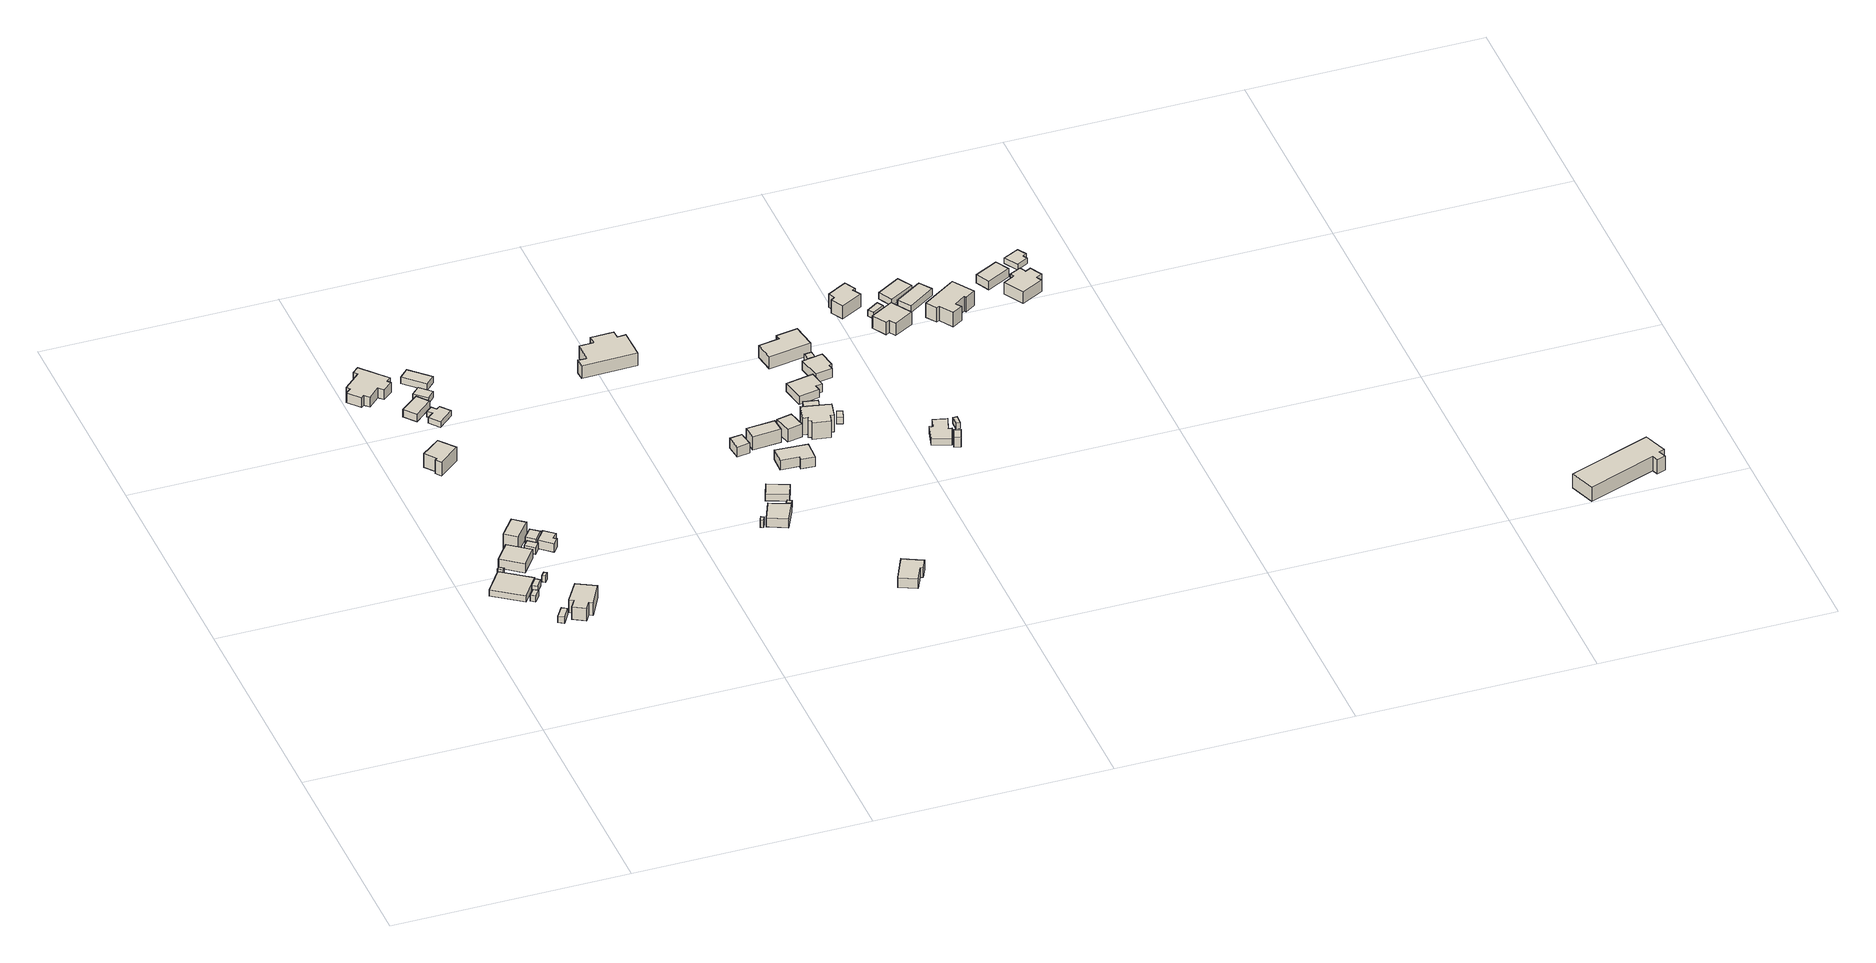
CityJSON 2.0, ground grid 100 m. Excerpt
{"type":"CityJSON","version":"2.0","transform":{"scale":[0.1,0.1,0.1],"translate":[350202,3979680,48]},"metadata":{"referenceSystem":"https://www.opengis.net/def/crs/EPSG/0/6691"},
"CityObjects":{
"building1":{"type":"Building","attributes":{"measuredHeight":3},"geometry":[{"type":"Solid","lod":"1","boundaries":[[[[0,1,2,3]],[[2,4,5,3]],[[1,6,4,2]],[[0,7,6,1]],[[3,5,7,0]],[[4,6,7,5]]]]}]},
"building2":{"type":"Building","attributes":{"measuredHeight":3},"geometry":[{"type":"Solid","lod":"1","boundaries":[[[[8,9,10,11]],[[10,12,13,11]],[[9,14,12,10]],[[8,15,14,9]],[[11,13,15,8]],[[12,14,15,13]]]]}]},
"building3":{"type":"Building","attributes":{"measuredHeight":3},"geometry":[{"type":"Solid","lod":"1","boundaries":[[[[16,17,18,19]],[[18,20,21,19]],[[17,22,20,18]],[[16,23,22,17]],[[19,21,23,16]],[[20,22,23,21]]]]}]},
"building4":{"type":"Building","attributes":{"measuredHeight":3},"geometry":[{"type":"Solid","lod":"1","boundaries":[[[[24,25,26,27]],[[26,28,29,27]],[[25,30,28,26]],[[24,31,30,25]],[[27,29,31,24]],[[28,30,31,29]]]]}]},
"building5":{"type":"Building","attributes":{"measuredHeight":3},"geometry":[{"type":"Solid","lod":"1","boundaries":[[[[32,33,34,35]],[[34,36,37,35]],[[33,38,36,34]],[[32,39,38,33]],[[35,37,39,32]],[[36,38,39,37]]]]}]},
"building6":{"type":"Building","attributes":{"measuredHeight":5.8},"geometry":[{"type":"Solid","lod":"1","boundaries":[[[[40,41,42,43]],[[42,44,45,43]],[[41,46,44,42]],[[40,47,46,41]],[[43,45,47,40]],[[44,46,47,45]]]]}]},
"building7":{"type":"Building","attributes":{"measuredHeight":3},"geometry":[{"type":"Solid","lod":"1","boundaries":[[[[48,49,50,51]],[[50,52,53,51]],[[49,54,52,50]],[[48,55,54,49]],[[51,53,55,48]],[[52,54,55,53]]]]}]},
"building8":{"type":"Building","attributes":{"measuredHeight":7.7},"geometry":[{"type":"Solid","lod":"1","boundaries":[[[[56,57,58,59,60,61,62,63]],[[62,64,65,63]],[[61,66,64,62]],[[60,67,66,61]],[[59,68,67,60]],[[58,69,68,59]],[[57,70,69,58]],[[56,71,70,57]],[[63,65,71,56]],[[64,66,67,68,69,70,71,65]]]]}]},
"building9":{"type":"Building","attributes":{"measuredHeight":7.2},"geometry":[{"type":"Solid","lod":"1","boundaries":[[[[72,73,74,75]],[[74,76,77,75]],[[73,78,76,74]],[[72,79,78,73]],[[75,77,79,72]],[[76,78,79,77]]]]}]},
"building10":{"type":"Building","attributes":{"measuredHeight":3.2},"geometry":[{"type":"Solid","lod":"1","boundaries":[[[[80,81,82,83]],[[82,84,85,83]],[[81,86,84,82]],[[80,87,86,81]],[[83,85,87,80]],[[84,86,87,85]]]]}]},
"building11":{"type":"Building","attributes":{"measuredHeight":4.1},"geometry":[{"type":"Solid","lod":"1","boundaries":[[[[88,89,90,91]],[[90,92,93,91]],[[89,94,92,90]],[[88,95,94,89]],[[91,93,95,88]],[[92,94,95,93]]]]}]},
"building12":{"type":"Building","attributes":{"measuredHeight":8.6},"geometry":[{"type":"Solid","lod":"1","boundaries":[[[[96,97,98,99,100,101]],[[100,102,103,101]],[[99,104,102,100]],[[98,105,104,99]],[[97,106,105,98]],[[96,107,106,97]],[[101,103,107,96]],[[102,104,105,106,107,103]]]]}]},
"building13":{"type":"Building","attributes":{"measuredHeight":5.1},"geometry":[{"type":"Solid","lod":"1","boundaries":[[[[108,109,110,111,112,113]],[[112,114,115,113]],[[111,116,114,112]],[[110,117,116,111]],[[109,118,117,110]],[[108,119,118,109]],[[113,115,119,108]],[[114,116,117,118,119,115]]]]}]},
"building14":{"type":"Building","attributes":{"measuredHeight":6.2},"geometry":[{"type":"Solid","lod":"1","boundaries":[[[[120,121,122,123,124,125,126,127,128,129,130,131,132,133]],[[132,134,135,133]],[[131,136,134,132]],[[130,137,136,131]],[[129,138,137,130]],[[128,139,138,129]],[[127,140,139,128]],[[126,141,140,127]],[[125,142,141,126]],[[124,143,142,125]],[[123,144,143,124]],[[122,145,144,123]],[[121,146,145,122]],[[120,147,146,121]],[[133,135,147,120]],[[134,136,137,138,139,140,141,142,143,144,145,146,147,135]]]]}]},
"building15":{"type":"Building","attributes":{"measuredHeight":4.2},"geometry":[{"type":"Solid","lod":"1","boundaries":[[[[148,149,150,151]],[[150,152,153,151]],[[149,154,152,150]],[[148,155,154,149]],[[151,153,155,148]],[[152,154,155,153]]]]}]},
"building16":{"type":"Building","attributes":{"measuredHeight":2.6},"geometry":[{"type":"Solid","lod":"1","boundaries":[[[[156,157,158,159,160,161,162,163]],[[162,164,165,163]],[[161,166,164,162]],[[160,167,166,161]],[[159,168,167,160]],[[158,169,168,159]],[[157,170,169,158]],[[156,171,170,157]],[[163,165,171,156]],[[164,166,167,168,169,170,171,165]]]]}]},
"building17":{"type":"Building","attributes":{"measuredHeight":3},"geometry":[{"type":"Solid","lod":"1","boundaries":[[[[172,173,174,175]],[[174,176,177,175]],[[173,178,176,174]],[[172,179,178,173]],[[175,177,179,172]],[[176,178,179,177]]]]}]},
"building18":{"type":"Building","attributes":{"measuredHeight":3.1},"geometry":[{"type":"Solid","lod":"1","boundaries":[[[[180,181,182,183]],[[182,184,185,183]],[[181,186,184,182]],[[180,187,186,181]],[[183,185,187,180]],[[184,186,187,185]]]]}]},
"building19":{"type":"Building","attributes":{"measuredHeight":3.6},"geometry":[{"type":"Solid","lod":"1","boundaries":[[[[188,189,190,191]],[[190,192,193,191]],[[189,194,192,190]],[[188,195,194,189]],[[191,193,195,188]],[[192,194,195,193]]]]}]},
"building20":{"type":"Building","attributes":{"measuredHeight":5.4},"geometry":[{"type":"Solid","lod":"1","boundaries":[[[[196,197,198,199]],[[198,200,201,199]],[[197,202,200,198]],[[196,203,202,197]],[[199,201,203,196]],[[200,202,203,201]]]]}]},
"building21":{"type":"Building","attributes":{"measuredHeight":8.8},"geometry":[{"type":"Solid","lod":"1","boundaries":[[[[204,205,206,207,208,209,210,211,212,213]],[[212,214,215,213]],[[211,216,214,212]],[[210,217,216,211]],[[209,218,217,210]],[[208,219,218,209]],[[207,220,219,208]],[[206,221,220,207]],[[205,222,221,206]],[[204,223,222,205]],[[213,215,223,204]],[[214,216,217,218,219,220,221,222,223,215]]]]}]},
"building22":{"type":"Building","attributes":{"measuredHeight":3},"geometry":[{"type":"Solid","lod":"1","boundaries":[[[[224,225,226,227]],[[226,228,229,227]],[[225,230,228,226]],[[224,231,230,225]],[[227,229,231,224]],[[228,230,231,229]]]]}]},
"building23":{"type":"Building","attributes":{"measuredHeight":3.1},"geometry":[{"type":"Solid","lod":"1","boundaries":[[[[232,233,234,235]],[[234,236,237,235]],[[233,238,236,234]],[[232,239,238,233]],[[235,237,239,232]],[[236,238,239,237]]]]}]},
"building24":{"type":"Building","attributes":{"measuredHeight":6.3},"geometry":[{"type":"Solid","lod":"1","boundaries":[[[[240,241,242,243]],[[242,244,245,243]],[[241,246,244,242]],[[240,247,246,241]],[[243,245,247,240]],[[244,246,247,245]]]]}]},
"building25":{"type":"Building","attributes":{"measuredHeight":5.4},"geometry":[{"type":"Solid","lod":"1","boundaries":[[[[248,249,250,251,252,253]],[[252,254,255,253]],[[251,256,254,252]],[[250,257,256,251]],[[249,258,257,250]],[[248,259,258,249]],[[253,255,259,248]],[[254,256,257,258,259,255]]]]}]},
"building26":{"type":"Building","attributes":{"measuredHeight":7.4},"geometry":[{"type":"Solid","lod":"1","boundaries":[[[[260,261,262,263]],[[262,264,265,263]],[[261,266,264,262]],[[260,267,266,261]],[[263,265,267,260]],[[264,266,267,265]]]]}]},
"building27":{"type":"Building","attributes":{"measuredHeight":5.1},"geometry":[{"type":"Solid","lod":"1","boundaries":[[[[268,269,270,271,272,273]],[[272,274,275,273]],[[271,276,274,272]],[[270,277,276,271]],[[269,278,277,270]],[[268,279,278,269]],[[273,275,279,268]],[[274,276,277,278,279,275]]]]}]},
"building28":{"type":"Building","attributes":{"measuredHeight":7.2},"geometry":[{"type":"Solid","lod":"1","boundaries":[[[[280,281,282,283]],[[282,284,285,283]],[[281,286,284,282]],[[280,287,286,281]],[[283,285,287,280]],[[284,286,287,285]]]]}]},
"building29":{"type":"Building","attributes":{"measuredHeight":9.7},"geometry":[{"type":"Solid","lod":"1","boundaries":[[[[288,289,290,291,292,293,294,295,296,297]],[[296,298,299,297]],[[295,300,298,296]],[[294,301,300,295]],[[293,302,301,294]],[[292,303,302,293]],[[291,304,303,292]],[[290,305,304,291]],[[289,306,305,290]],[[288,307,306,289]],[[297,299,307,288]],[[298,300,301,302,303,304,305,306,307,299]]]]}]},
"building30":{"type":"Building","attributes":{"measuredHeight":3.3},"geometry":[{"type":"Solid","lod":"1","boundaries":[[[[308,309,310,311]],[[310,312,313,311]],[[309,314,312,310]],[[308,315,314,309]],[[311,313,315,308]],[[312,314,315,313]]]]}]},
"building31":{"type":"Building","attributes":{"measuredHeight":3},"geometry":[{"type":"Solid","lod":"1","boundaries":[[[[316,317,318,319]],[[318,320,321,319]],[[317,322,320,318]],[[316,323,322,317]],[[319,321,323,316]],[[320,322,323,321]]]]}]},
"building32":{"type":"Building","attributes":{"measuredHeight":4.9},"geometry":[{"type":"Solid","lod":"1","boundaries":[[[[324,325,326,327,328,329]],[[328,330,331,329]],[[327,332,330,328]],[[326,333,332,327]],[[325,334,333,326]],[[324,335,334,325]],[[329,331,335,324]],[[330,332,333,334,335,331]]]]}]},
"building33":{"type":"Building","attributes":{"measuredHeight":8.1},"geometry":[{"type":"Solid","lod":"1","boundaries":[[[[336,337,338,339,340,341]],[[340,342,343,341]],[[339,344,342,340]],[[338,345,344,339]],[[337,346,345,338]],[[336,347,346,337]],[[341,343,347,336]],[[342,344,345,346,347,343]]]]}]},
"building34":{"type":"Building","attributes":{"measuredHeight":5.8},"geometry":[{"type":"Solid","lod":"1","boundaries":[[[[348,349,350,351,352,353]],[[352,354,355,353]],[[351,356,354,352]],[[350,357,356,351]],[[349,358,357,350]],[[348,359,358,349]],[[353,355,359,348]],[[354,356,357,358,359,355]]]]}]},
"building35":{"type":"Building","attributes":{"measuredHeight":3},"geometry":[{"type":"Solid","lod":"1","boundaries":[[[[360,361,362,363]],[[362,364,365,363]],[[361,366,364,362]],[[360,367,366,361]],[[363,365,367,360]],[[364,366,367,365]]]]}]},
"building36":{"type":"Building","attributes":{"measuredHeight":3},"geometry":[{"type":"Solid","lod":"1","boundaries":[[[[368,369,370,371,372,373,374,375]],[[374,376,377,375]],[[373,378,376,374]],[[372,379,378,373]],[[371,380,379,372]],[[370,381,380,371]],[[369,382,381,370]],[[368,383,382,369]],[[375,377,383,368]],[[376,378,379,380,381,382,383,377]]]]}]},
"building37":{"type":"Building","attributes":{"measuredHeight":4.6},"geometry":[{"type":"Solid","lod":"1","boundaries":[[[[384,385,386,387]],[[386,388,389,387]],[[385,390,388,386]],[[384,391,390,385]],[[387,389,391,384]],[[388,390,391,389]]]]}]},
"building38":{"type":"Building","attributes":{"measuredHeight":3},"geometry":[{"type":"Solid","lod":"1","boundaries":[[[[392,393,394,395]],[[394,396,397,395]],[[393,398,396,394]],[[392,399,398,393]],[[395,397,399,392]],[[396,398,399,397]]]]}]},
"building39":{"type":"Building","attributes":{"measuredHeight":7.8},"geometry":[{"type":"Solid","lod":"1","boundaries":[[[[400,401,402,403,404,405,406,407]],[[406,408,409,407]],[[405,410,408,406]],[[404,411,410,405]],[[403,412,411,404]],[[402,413,412,403]],[[401,414,413,402]],[[400,415,414,401]],[[407,409,415,400]],[[408,410,411,412,413,414,415,409]]]]}]},
"building40":{"type":"Building","attributes":{"measuredHeight":3},"geometry":[{"type":"Solid","lod":"1","boundaries":[[[[416,417,418,419]],[[418,420,421,419]],[[417,422,420,418]],[[416,423,422,417]],[[419,421,423,416]],[[420,422,423,421]]]]}]},
"building41":{"type":"Building","attributes":{"measuredHeight":7.5},"geometry":[{"type":"Solid","lod":"1","boundaries":[[[[424,425,426,427,428,429]],[[428,430,431,429]],[[427,432,430,428]],[[426,433,432,427]],[[425,434,433,426]],[[424,435,434,425]],[[429,431,435,424]],[[430,432,433,434,435,431]]]]}]},
"building42":{"type":"Building","attributes":{"measuredHeight":3},"geometry":[{"type":"Solid","lod":"1","boundaries":[[[[436,437,438,439]],[[438,440,441,439]],[[437,442,440,438]],[[436,443,442,437]],[[439,441,443,436]],[[440,442,443,441]]]]}]},
"building43":{"type":"Building","attributes":{"measuredHeight":3.7},"geometry":[{"type":"Solid","lod":"1","boundaries":[[[[444,445,446,447]],[[446,448,449,447]],[[445,450,448,446]],[[444,451,450,445]],[[447,449,451,444]],[[448,450,451,449]]]]}]},
"building44":{"type":"Building","attributes":{"measuredHeight":9.4},"geometry":[{"type":"Solid","lod":"1","boundaries":[[[[452,453,454,455,456,457,458,459,460,461]],[[460,462,463,461]],[[459,464,462,460]],[[458,465,464,459]],[[457,466,465,458]],[[456,467,466,457]],[[455,468,467,456]],[[454,469,468,455]],[[453,470,469,454]],[[452,471,470,453]],[[461,463,471,452]],[[462,464,465,466,467,468,469,470,471,463]]]]}]},
"building45":{"type":"Building","attributes":{"measuredHeight":5.3},"geometry":[{"type":"Solid","lod":"1","boundaries":[[[[472,473,474,475]],[[474,476,477,475]],[[473,478,476,474]],[[472,479,478,473]],[[475,477,479,472]],[[476,478,479,477]]]]}]},
"building46":{"type":"Building","attributes":{"measuredHeight":7.7},"geometry":[{"type":"Solid","lod":"1","boundaries":[[[[480,481,482,483,484,485,486,487,488,489]],[[488,490,491,489]],[[487,492,490,488]],[[486,493,492,487]],[[485,494,493,486]],[[484,495,494,485]],[[483,496,495,484]],[[482,497,496,483]],[[481,498,497,482]],[[480,499,498,481]],[[489,491,499,480]],[[490,492,493,494,495,496,497,498,499,491]]]]}]},
"building47":{"type":"Building","attributes":{"measuredHeight":2.6},"geometry":[{"type":"Solid","lod":"1","boundaries":[[[[500,501,502,503,504,505]],[[504,506,507,505]],[[503,508,506,504]],[[502,509,508,503]],[[501,510,509,502]],[[500,511,510,501]],[[505,507,511,500]],[[506,508,509,510,511,507]]]]}]},
"building48":{"type":"Building","attributes":{"measuredHeight":8.1},"geometry":[{"type":"Solid","lod":"1","boundaries":[[[[512,513,514,515,516,517,518,519]],[[518,520,521,519]],[[517,522,520,518]],[[516,523,522,517]],[[515,524,523,516]],[[514,525,524,515]],[[513,526,525,514]],[[512,527,526,513]],[[519,521,527,512]],[[520,522,523,524,525,526,527,521]]]]}]}
},
"vertices":[
[281,866,41],[208,765,41],[87,852,41],[160,953,41],[87,852,71],[160,953,71],[208,765,71],[281,866,71],
[190,962,44],[181,951,44],[162,964,44],[172,976,44],[162,964,74],[172,976,74],[181,951,74],[190,962,74],
[267,784,41],[243,752,41],[225,765,41],[248,797,41],[225,765,71],[248,797,71],[243,752,71],[267,784,71],
[333,635,40],[302,585,40],[278,599,40],[311,648,40],[278,599,70],[311,648,70],[302,585,70],[333,635,70],
[298,846,41],[271,808,41],[252,823,41],[279,860,41],[252,823,71],[279,860,71],[271,808,71],[298,846,71],
[330,1024,42],[269,944,42],[183,1010,42],[243,1090,42],[183,1010,86],[243,1090,86],[269,944,86],[330,1024,86],
[338,880,41],[324,861,41],[311,869,41],[326,888,41],[311,869,71],[326,888,71],[324,861,71],[338,880,71],
[482,700,37],[426,599,37],[410,608,37],[390,574,37],[338,604,37],[361,640,37],[342,650,37],[401,743,37],[342,650,97],[401,743,97],[361,640,97],[338,604,97],[390,574,97],[410,608,97],[426,599,97],[482,700,97],
[356,1164,41],[292,1085,41],[244,1123,41],[308,1205,41],[244,1123,113],[308,1205,113],[292,1085,113],[356,1164,113],
[371,1073,41],[350,1046,41],[314,1076,41],[335,1102,41],[314,1076,73],[335,1102,73],[350,1046,73],[371,1073,73],
[401,1130,41],[367,1086,41],[331,1114,41],[366,1158,41],[331,1114,82],[366,1158,82],[367,1086,82],[401,1130,82],
[136,1728,43],[216,1791,43],[271,1724,43],[181,1650,43],[163,1673,43],[173,1681,43],[163,1673,109],[173,1681,109],[181,1650,109],[271,1724,109],[216,1791,109],[136,1728,109],
[423,1034,41],[370,1079,41],[411,1131,41],[453,1096,41],[432,1072,41],[446,1061,41],[432,1072,82],[446,1061,82],[453,1096,82],[411,1131,82],[370,1079,82],[423,1034,82],
[85,2338,36],[71,2353,36],[99,2378,36],[196,2272,36],[177,2255,36],[188,2241,36],[147,2205,36],[127,2225,36],[78,2178,36],[59,2198,36],[47,2187,36],[1,2237,36],[24,2257,36],[12,2270,36],[24,2257,83],[12,2270,83],[1,2237,83],[47,2187,83],[59,2198,83],[78,2178,83],[127,2225,83],[147,2205,83],[188,2241,83],[177,2255,83],[196,2272,83],[99,2378,83],[71,2353,83],[85,2338,83],
[291,2088,38],[216,2023,38],[175,2072,38],[253,2136,38],[175,2072,74],[253,2136,74],[216,2023,74],[291,2088,74],
[279,2021,39],[262,2039,39],[287,2060,39],[304,2042,39],[320,2053,39],[353,2012,39],[288,1955,39],[253,1999,39],[288,1955,65],[253,1999,65],[353,2012,65],[320,2053,65],[304,2042,65],[287,2060,65],[262,2039,65],[279,2021,65],
[330,2152,37],[298,2117,37],[249,2163,37],[283,2197,37],[249,2163,67],[283,2197,67],[298,2117,67],[330,2152,67],
[363,2245,35],[325,2206,35],[243,2283,35],[281,2322,35],[243,2283,66],[281,2322,66],[325,2206,66],[363,2245,66],
[1258,939,32],[1248,918,32],[1235,924,32],[1245,945,32],[1235,924,67],[1245,945,67],[1248,918,67],[1258,939,67],
[1385,975,32],[1340,883,32],[1259,919,32],[1299,1010,32],[1259,919,74],[1299,1010,74],[1340,883,74],[1385,975,74],
[1108,2235,37],[1109,2201,37],[1146,2202,37],[1148,2075,37],[914,2070,37],[913,2110,37],[949,2109,37],[950,2196,37],[1010,2197,37],[1009,2233,37],[1010,2197,99],[1009,2233,99],[950,2196,99],[949,2109,99],[913,2110,99],[914,2070,99],[1148,2075,99],[1146,2202,99],[1109,2201,99],[1108,2235,99],
[1400,1008,33],[1391,991,33],[1372,1001,33],[1381,1017,33],[1372,1001,63],[1381,1017,63],[1391,991,63],[1400,1008,63],
[1427,1108,33],[1402,1045,33],[1314,1079,33],[1339,1143,33],[1314,1079,64],[1339,1143,64],[1402,1045,64],[1427,1108,64],
[1299,1443,39],[1352,1450,39],[1361,1385,39],[1306,1377,39],[1361,1385,87],[1306,1377,87],[1352,1450,87],[1299,1443,87],
[1743,444,32],[1720,398,32],[1709,403,32],[1676,336,32],[1603,371,32],[1658,485,32],[1603,371,78],[1658,485,78],[1676,336,78],[1709,403,78],[1720,398,78],[1743,444,78],
[1499,1409,40],[1378,1399,40],[1373,1461,40],[1495,1470,40],[1373,1461,103],[1495,1470,103],[1378,1399,103],[1499,1409,103],
[1574,1306,38],[1571,1218,38],[1512,1222,38],[1514,1239,38],[1434,1242,38],[1437,1315,38],[1434,1242,84],[1437,1315,84],[1514,1239,84],[1512,1222,84],[1571,1218,84],[1574,1306,84],
[1573,1493,38],[1590,1417,38],[1524,1403,38],[1507,1480,38],[1524,1403,99],[1507,1480,99],[1590,1417,99],[1573,1493,99],
[1734,1479,37],[1718,1406,37],[1703,1410,37],[1694,1375,37],[1621,1389,37],[1624,1402,37],[1611,1406,37],[1617,1426,37],[1596,1429,37],[1613,1504,37],[1596,1429,117],[1613,1504,117],[1617,1426,117],[1611,1406,117],[1624,1402,117],[1621,1389,117],[1694,1375,117],[1703,1410,117],[1718,1406,117],[1734,1479,117],
[1716,1581,36],[1705,1531,36],[1647,1543,36],[1657,1593,36],[1647,1543,69],[1657,1593,69],[1705,1531,69],[1716,1581,69],
[1782,1484,38],[1769,1442,38],[1745,1451,38],[1760,1492,38],[1745,1451,68],[1760,1492,68],[1769,1442,68],[1782,1484,68],
[1765,1669,36],[1735,1664,36],[1740,1637,36],[1651,1621,36],[1634,1719,36],[1752,1741,36],[1634,1719,75],[1752,1741,75],[1651,1621,75],[1740,1637,75],[1735,1664,75],[1765,1669,75],
[1701,1980,36],[1697,2003,36],[1788,2018,36],[1805,1910,36],[1623,1881,36],[1610,1965,36],[1623,1881,94],[1610,1965,94],[1805,1910,94],[1788,2018,94],[1697,2003,94],[1701,1980,94],
[1830,1850,33],[1843,1774,33],[1830,1771,33],[1835,1747,33],[1761,1735,33],[1743,1834,33],[1761,1735,77],[1743,1834,77],[1835,1747,77],[1830,1771,77],[1843,1774,77],[1830,1850,77],
[1800,1890,36],[1804,1859,36],[1773,1855,36],[1769,1887,36],[1773,1855,66],[1769,1887,66],[1804,1859,66],[1800,1890,66],
[2045,1201,32],[2066,1279,32],[2080,1275,32],[2094,1320,32],[2151,1305,32],[2131,1243,32],[2146,1239,32],[2122,1174,32],[2146,1239,62],[2122,1174,62],[2131,1243,62],[2151,1305,62],[2094,1320,62],[2080,1275,62],[2066,1279,62],[2045,1201,62],
[2169,1198,32],[2151,1150,32],[2123,1159,32],[2142,1208,32],[2123,1159,78],[2142,1208,78],[2151,1150,78],[2169,1198,78],
[2191,1306,30],[2189,1266,30],[2173,1267,30],[2174,1307,30],[2173,1267,60],[2174,1307,60],[2189,1266,60],[2191,1306,60],
[2089,2183,34],[2076,2174,34],[2096,2141,34],[2004,2091,34],[1975,2144,34],[1992,2153,34],[1979,2183,34],[2063,2229,34],[1979,2183,98],[2063,2229,98],[1992,2153,98],[1975,2144,98],[2004,2091,98],[2096,2141,98],[2076,2174,98],[2089,2183,98],
[2152,2107,35],[2168,2083,35],[2118,2050,35],[2102,2074,35],[2118,2050,65],[2102,2074,65],[2168,2083,65],[2152,2107,65],
[2245,1967,33],[2160,1920,33],[2144,1947,33],[2128,1938,33],[2092,1997,33],[2191,2055,33],[2092,1997,93],[2191,2055,93],[2128,1938,93],[2144,1947,93],[2160,1920,93],[2245,1967,93],
[2282,2229,34],[2318,2168,34],[2213,2107,34],[2181,2168,34],[2213,2107,64],[2181,2168,64],[2318,2168,64],[2282,2229,64],
[2231,2093,34],[2348,2170,34],[2384,2117,34],[2269,2040,34],[2384,2117,67],[2269,2040,67],[2348,2170,67],[2231,2093,67],
[2457,2090,33],[2516,2001,33],[2472,1970,33],[2466,1981,33],[2419,1946,33],[2435,1924,33],[2391,1896,33],[2353,1954,33],[2341,1948,33],[2312,1992,33],[2341,1948,103],[2312,1992,103],[2353,1954,103],[2391,1896,103],[2435,1924,103],[2419,1946,103],[2466,1981,103],[2472,1970,103],[2516,2001,103],[2457,2090,103],
[2676,2194,29],[2708,2135,29],[2606,2082,29],[2576,2142,29],[2606,2082,69],[2576,2142,69],[2708,2135,69],[2676,2194,69],
[2703,2068,25],[2696,2086,25],[2745,2110,25],[2759,2083,25],[2782,2094,25],[2811,2042,25],[2785,2029,25],[2796,2006,25],[2702,1957,25],[2654,2042,25],[2702,1957,81],[2654,2042,81],[2796,2006,81],[2785,2029,81],[2811,2042,81],[2782,2094,81],[2759,2083,81],[2745,2110,81],[2696,2086,81],[2703,2068,81],
[2790,2262,27],[2813,2224,27],[2796,2214,27],[2807,2196,27],[2756,2169,27],[2722,2228,27],[2756,2169,53],[2722,2228,53],[2807,2196,53],[2796,2214,53],[2813,2224,53],[2790,2262,53],
[4659,245,6],[4696,144,6],[4672,135,6],[4685,101,6],[4647,87,6],[4637,114,6],[4345,7,6],[4306,116,6],[4345,7,74],[4306,116,74],[4637,114,74],[4647,87,74],[4685,101,74],[4672,135,74],[4696,144,74],[4659,245,74]
]}
